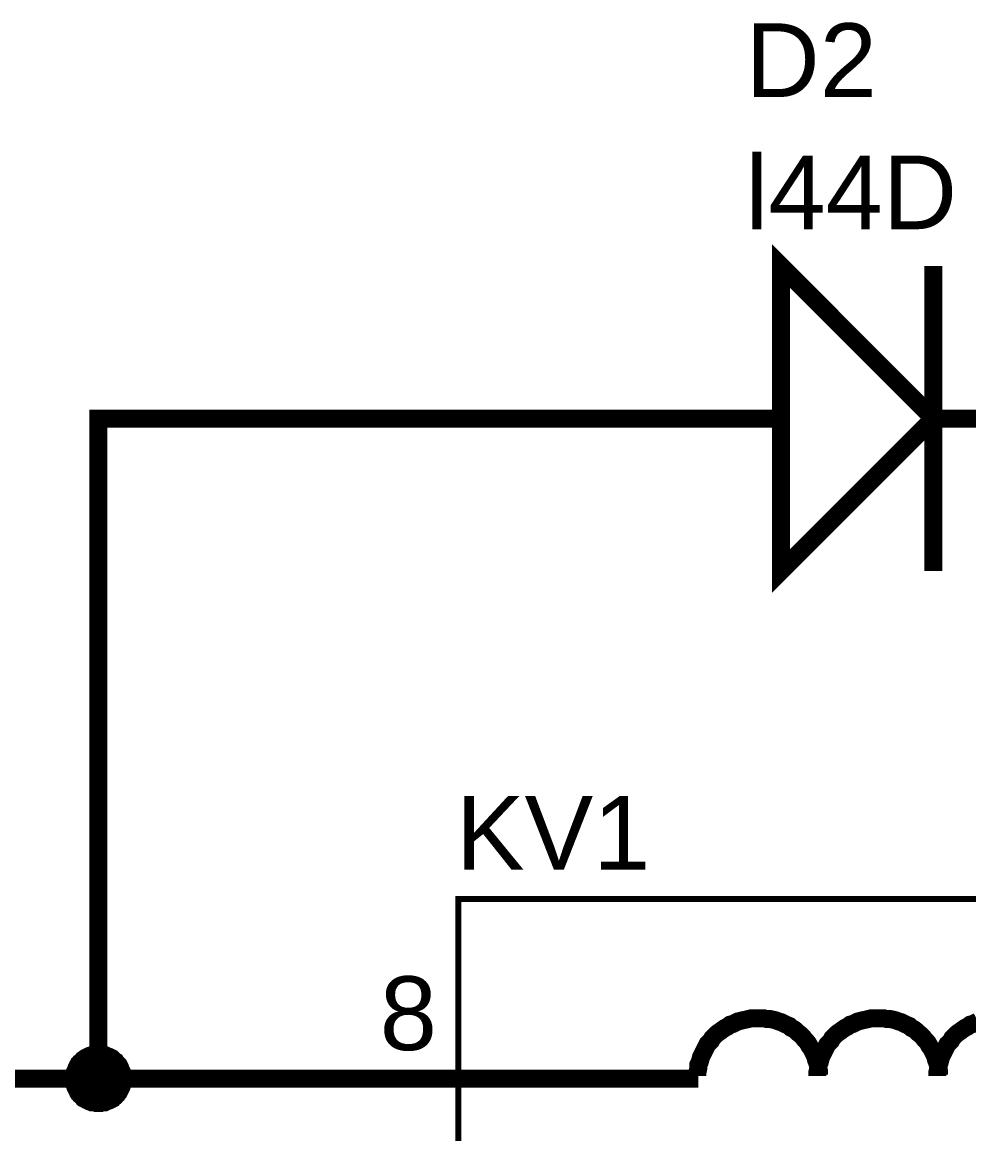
# Model space of a CAD drawing. Header units: millimetres. Extents: x 0 to 594, y 0 to 420.
# Drawn here: x 73.73 to 89.51, y 135.98 to 154.5 of the extents above; entities that cross this region are included whole.
import ezdxf

# ---------------------------------------------------------------- set-up
doc = ezdxf.new("R2010")
doc.units = ezdxf.units.MM
doc.layers.add('Sheet', color=255, linetype='Continuous')
doc.styles.get("Standard").update_dxf_attribs({"font": 'arial.ttf'})

msp = doc.modelspace()

# ---------------------------------------------------------------- linework, layer by layer
at = {"layer": 'Sheet', "color": 0}
for points, const_width in [([(86.378, 145.355), (88.918, 147.895), (86.378, 150.435), (86.378, 145.355)], 0.3), ([(86.378, 145.355), (88.918, 147.895), (86.378, 150.435), (86.378, 145.355)], 0.0991), ([(81.002, 139.894), (81.002, 120.897), (94.993, 120.897), (94.993, 139.894), (81.002, 139.894), (81.002, 139.894)], 0.0991), ([(81.002, 139.894), (94.993, 139.894), (94.993, 120.897), (81.002, 120.897), (81.002, 139.894)], 0.0991)]:
    msp.add_lwpolyline(points, close=True, dxfattribs=dict(at, const_width=const_width))
for points, const_width in [([(88.918, 150.435), (88.918, 145.355)], 0.3), ([(75.001, 136.899), (75.001, 147.895), (81.298, 147.895)], 0.3), ([(86.378, 147.895), (81.298, 147.895)], 0.3), ([(88.918, 147.895), (93.998, 147.895)], 0.3), ([(85.934, 137.904), (85.881, 137.904), (85.838, 137.894), (85.796, 137.883), (85.743, 137.873), (85.701, 137.862), (85.658, 137.852), (85.616, 137.83), (85.574, 137.809), (85.531, 137.799), (85.489, 137.767), (85.447, 137.746), (85.415, 137.725), (85.373, 137.693), (85.341, 137.672), (85.299, 137.64), (85.267, 137.608), (85.235, 137.576), (85.214, 137.534), (85.182, 137.502), (85.15, 137.471), (85.129, 137.428), (85.108, 137.386), (85.087, 137.344), (85.066, 137.301), (85.045, 137.259), (85.034, 137.217), (85.023, 137.174), (85.002, 137.132), (85.002, 137.079), (84.992, 137.037), (84.981, 136.994), (84.981, 136.941)], 0.3), ([(87.013, 136.963), (87.013, 137.015), (87.002, 137.068), (86.992, 137.121), (86.981, 137.164), (86.96, 137.217), (86.95, 137.259), (86.928, 137.312), (86.907, 137.354), (86.886, 137.396), (86.854, 137.439), (86.833, 137.481), (86.801, 137.523), (86.77, 137.555), (86.738, 137.598), (86.706, 137.629), (86.664, 137.661), (86.632, 137.693), (86.59, 137.725), (86.547, 137.746), (86.516, 137.777), (86.463, 137.799), (86.42, 137.82), (86.378, 137.841), (86.336, 137.852), (86.283, 137.873), (86.24, 137.883), (86.188, 137.894), (86.135, 137.894), (86.092, 137.904), (86.039, 137.904), (85.986, 137.904), (85.934, 137.904)], 0.3), ([(87.934, 137.904), (87.881, 137.904), (87.839, 137.894), (87.796, 137.883), (87.743, 137.873), (87.701, 137.862), (87.659, 137.852), (87.616, 137.83), (87.574, 137.809), (87.532, 137.799), (87.489, 137.767), (87.447, 137.746), (87.415, 137.725), (87.373, 137.693), (87.341, 137.672), (87.299, 137.64), (87.267, 137.608), (87.235, 137.576), (87.214, 137.534), (87.182, 137.502), (87.151, 137.471), (87.129, 137.428), (87.108, 137.386), (87.087, 137.344), (87.066, 137.301), (87.045, 137.259), (87.034, 137.217), (87.024, 137.174), (87.002, 137.132), (87.002, 137.079), (86.992, 137.037), (86.981, 136.994), (86.981, 136.941)], 0.3), ([(89.013, 136.963), (89.013, 137.015), (89.003, 137.068), (88.992, 137.121), (88.981, 137.164), (88.96, 137.217), (88.95, 137.259), (88.929, 137.312), (88.907, 137.354), (88.886, 137.396), (88.854, 137.439), (88.833, 137.481), (88.802, 137.523), (88.77, 137.555), (88.738, 137.598), (88.706, 137.629), (88.664, 137.661), (88.632, 137.693), (88.59, 137.725), (88.548, 137.746), (88.516, 137.777), (88.463, 137.799), (88.421, 137.82), (88.378, 137.841), (88.336, 137.852), (88.283, 137.873), (88.241, 137.883), (88.188, 137.894), (88.135, 137.894), (88.093, 137.904), (88.04, 137.904), (87.987, 137.904), (87.934, 137.904)], 0.3), ([(89.659, 137.852), (89.616, 137.83), (89.574, 137.809), (89.532, 137.799), (89.489, 137.767), (89.447, 137.746), (89.415, 137.725), (89.373, 137.693), (89.341, 137.672), (89.299, 137.64), (89.267, 137.608), (89.235, 137.576), (89.214, 137.534), (89.183, 137.502), (89.151, 137.471), (89.13, 137.428), (89.108, 137.386), (89.087, 137.344), (89.066, 137.301), (89.045, 137.259), (89.034, 137.217), (89.024, 137.174), (89.003, 137.132), (89.003, 137.079), (88.992, 137.037), (88.981, 136.994), (88.981, 136.941)], 0.3), ([(74.493, 136.899), (74.493, 136.92), (74.493, 136.952), (74.504, 136.973), (74.504, 137.005), (74.504, 137.026), (74.515, 137.047), (74.525, 137.068), (74.536, 137.09), (74.546, 137.121), (74.557, 137.142), (74.567, 137.164), (74.578, 137.185), (74.589, 137.206), (74.61, 137.217), (74.62, 137.238), (74.642, 137.259), (74.663, 137.269), (74.673, 137.291), (74.694, 137.301), (74.716, 137.322), (74.737, 137.333), (74.758, 137.344), (74.779, 137.354), (74.8, 137.365), (74.821, 137.375), (74.853, 137.386), (74.874, 137.386), (74.896, 137.396), (74.927, 137.396), (74.948, 137.407), (74.97, 137.407), (75.001, 137.407)], 0.0991), ([(74.493, 136.899), (74.493, 136.92), (74.493, 136.952), (74.504, 136.973), (74.504, 137.005), (74.504, 137.026), (74.515, 137.047), (74.525, 137.068), (74.536, 137.09), (74.546, 137.121), (74.557, 137.142), (74.567, 137.164), (74.578, 137.185), (74.589, 137.206), (74.61, 137.217), (74.62, 137.238), (74.642, 137.259), (74.663, 137.269), (74.673, 137.291), (74.694, 137.301), (74.716, 137.322), (74.737, 137.333), (74.758, 137.344), (74.779, 137.354), (74.8, 137.365), (74.821, 137.375), (74.853, 137.386), (74.874, 137.386), (74.896, 137.396), (74.927, 137.396), (74.948, 137.407), (74.97, 137.407), (75.001, 137.407)], 0.0991), ([(74.493, 136.899), (74.493, 136.92), (74.493, 136.952), (74.504, 136.973), (74.504, 137.005), (74.504, 137.026), (74.515, 137.047), (74.525, 137.068), (74.536, 137.09), (74.546, 137.121), (74.557, 137.142), (74.567, 137.164), (74.578, 137.185), (74.589, 137.206), (74.61, 137.217), (74.62, 137.238), (74.642, 137.259), (74.663, 137.269), (74.673, 137.291), (74.694, 137.301), (74.716, 137.322), (74.737, 137.333), (74.758, 137.344), (74.779, 137.354), (74.8, 137.365), (74.821, 137.375), (74.853, 137.386), (74.874, 137.386), (74.896, 137.396), (74.927, 137.396), (74.948, 137.407), (74.97, 137.407), (75.001, 137.407)], 0.0991), ([(74.493, 136.899), (74.493, 136.92), (74.493, 136.952), (74.504, 136.973), (74.504, 137.005), (74.504, 137.026), (74.515, 137.047), (74.525, 137.068), (74.536, 137.09), (74.546, 137.121), (74.557, 137.142), (74.567, 137.164), (74.578, 137.185), (74.589, 137.206), (74.61, 137.217), (74.62, 137.238), (74.642, 137.259), (74.663, 137.269), (74.673, 137.291), (74.694, 137.301), (74.716, 137.322), (74.737, 137.333), (74.758, 137.344), (74.779, 137.354), (74.8, 137.365), (74.821, 137.375), (74.853, 137.386), (74.874, 137.386), (74.896, 137.396), (74.927, 137.396), (74.948, 137.407), (74.97, 137.407), (75.001, 137.407)], 0.0991), ([(74.493, 136.899), (74.493, 136.92), (74.493, 136.952), (74.504, 136.973), (74.504, 137.005), (74.504, 137.026), (74.515, 137.047), (74.525, 137.068), (74.536, 137.09), (74.546, 137.121), (74.557, 137.142), (74.567, 137.164), (74.578, 137.185), (74.589, 137.206), (74.61, 137.217), (74.62, 137.238), (74.642, 137.259), (74.663, 137.269), (74.673, 137.291), (74.694, 137.301), (74.716, 137.322), (74.737, 137.333), (74.758, 137.344), (74.779, 137.354), (74.8, 137.365), (74.821, 137.375), (74.853, 137.386), (74.874, 137.386), (74.896, 137.396), (74.927, 137.396), (74.948, 137.407), (74.97, 137.407), (75.001, 137.407)], 0.0991), ([(74.493, 136.899), (74.493, 136.92), (74.493, 136.952), (74.504, 136.973), (74.504, 137.005), (74.504, 137.026), (74.515, 137.047), (74.525, 137.068), (74.536, 137.09), (74.546, 137.121), (74.557, 137.142), (74.567, 137.164), (74.578, 137.185), (74.589, 137.206), (74.61, 137.217), (74.62, 137.238), (74.642, 137.259), (74.663, 137.269), (74.673, 137.291), (74.694, 137.301), (74.716, 137.322), (74.737, 137.333), (74.758, 137.344), (74.779, 137.354), (74.8, 137.365), (74.821, 137.375), (74.853, 137.386), (74.874, 137.386), (74.896, 137.396), (74.927, 137.396), (74.948, 137.407), (74.97, 137.407), (75.001, 137.407)], 0.0991), ([(74.493, 136.899), (74.493, 136.92), (74.493, 136.952), (74.504, 136.973), (74.504, 137.005), (74.504, 137.026), (74.515, 137.047), (74.525, 137.068), (74.536, 137.09), (74.546, 137.121), (74.557, 137.142), (74.567, 137.164), (74.578, 137.185), (74.589, 137.206), (74.61, 137.217), (74.62, 137.238), (74.642, 137.259), (74.663, 137.269), (74.673, 137.291), (74.694, 137.301), (74.716, 137.322), (74.737, 137.333), (74.758, 137.344), (74.779, 137.354), (74.8, 137.365), (74.821, 137.375), (74.853, 137.386), (74.874, 137.386), (74.896, 137.396), (74.927, 137.396), (74.948, 137.407), (74.97, 137.407), (75.001, 137.407)], 0.0991), ([(74.493, 136.899), (74.493, 136.92), (74.493, 136.952), (74.504, 136.973), (74.504, 137.005), (74.504, 137.026), (74.515, 137.047), (74.525, 137.068), (74.536, 137.09), (74.546, 137.121), (74.557, 137.142), (74.567, 137.164), (74.578, 137.185), (74.589, 137.206), (74.61, 137.217), (74.62, 137.238), (74.642, 137.259), (74.663, 137.269), (74.673, 137.291), (74.694, 137.301), (74.716, 137.322), (74.737, 137.333), (74.758, 137.344), (74.779, 137.354), (74.8, 137.365), (74.821, 137.375), (74.853, 137.386), (74.874, 137.386), (74.896, 137.396), (74.927, 137.396), (74.948, 137.407), (74.97, 137.407), (75.001, 137.407)], 0.0991), ([(75.001, 137.407), (75.001, 137.407)], 0.0991), ([(75.001, 137.407), (75.023, 137.407), (75.054, 137.407), (75.075, 137.396), (75.107, 137.396), (75.128, 137.386), (75.15, 137.386), (75.171, 137.375), (75.192, 137.365), (75.224, 137.354), (75.245, 137.344), (75.266, 137.333), (75.287, 137.322), (75.308, 137.301), (75.319, 137.291), (75.34, 137.269), (75.361, 137.259), (75.372, 137.238), (75.393, 137.217), (75.404, 137.206), (75.425, 137.185), (75.435, 137.164), (75.446, 137.142), (75.456, 137.121), (75.467, 137.09), (75.478, 137.068), (75.488, 137.047), (75.488, 137.026), (75.499, 137.005), (75.499, 136.973), (75.509, 136.952), (75.509, 136.92), (75.509, 136.899)], 0.0991), ([(75.001, 137.407), (75.001, 137.407)], 0.0991), ([(75.001, 137.407), (75.023, 137.407), (75.054, 137.407), (75.075, 137.396), (75.107, 137.396), (75.128, 137.386), (75.15, 137.386), (75.171, 137.375), (75.192, 137.365), (75.224, 137.354), (75.245, 137.344), (75.266, 137.333), (75.287, 137.322), (75.308, 137.301), (75.319, 137.291), (75.34, 137.269), (75.361, 137.259), (75.372, 137.238), (75.393, 137.217), (75.404, 137.206), (75.425, 137.185), (75.435, 137.164), (75.446, 137.142), (75.456, 137.121), (75.467, 137.09), (75.478, 137.068), (75.488, 137.047), (75.488, 137.026), (75.499, 137.005), (75.499, 136.973), (75.509, 136.952), (75.509, 136.92), (75.509, 136.899)], 0.0991), ([(75.001, 137.407), (75.001, 137.407)], 0.0991), ([(75.001, 137.407), (75.023, 137.407), (75.054, 137.407), (75.075, 137.396), (75.107, 137.396), (75.128, 137.386), (75.15, 137.386), (75.171, 137.375), (75.192, 137.365), (75.224, 137.354), (75.245, 137.344), (75.266, 137.333), (75.287, 137.322), (75.308, 137.301), (75.319, 137.291), (75.34, 137.269), (75.361, 137.259), (75.372, 137.238), (75.393, 137.217), (75.404, 137.206), (75.425, 137.185), (75.435, 137.164), (75.446, 137.142), (75.456, 137.121), (75.467, 137.09), (75.478, 137.068), (75.488, 137.047), (75.488, 137.026), (75.499, 137.005), (75.499, 136.973), (75.509, 136.952), (75.509, 136.92), (75.509, 136.899)], 0.0991), ([(75.001, 137.407), (75.001, 137.407)], 0.0991), ([(75.001, 137.407), (75.023, 137.407), (75.054, 137.407), (75.075, 137.396), (75.107, 137.396), (75.128, 137.386), (75.15, 137.386), (75.171, 137.375), (75.192, 137.365), (75.224, 137.354), (75.245, 137.344), (75.266, 137.333), (75.287, 137.322), (75.308, 137.301), (75.319, 137.291), (75.34, 137.269), (75.361, 137.259), (75.372, 137.238), (75.393, 137.217), (75.404, 137.206), (75.425, 137.185), (75.435, 137.164), (75.446, 137.142), (75.456, 137.121), (75.467, 137.09), (75.478, 137.068), (75.488, 137.047), (75.488, 137.026), (75.499, 137.005), (75.499, 136.973), (75.509, 136.952), (75.509, 136.92), (75.509, 136.899)], 0.0991), ([(75.001, 137.407), (75.001, 137.407)], 0.0991), ([(75.001, 137.407), (75.023, 137.407), (75.054, 137.407), (75.075, 137.396), (75.107, 137.396), (75.128, 137.386), (75.15, 137.386), (75.171, 137.375), (75.192, 137.365), (75.224, 137.354), (75.245, 137.344), (75.266, 137.333), (75.287, 137.322), (75.308, 137.301), (75.319, 137.291), (75.34, 137.269), (75.361, 137.259), (75.372, 137.238), (75.393, 137.217), (75.404, 137.206), (75.425, 137.185), (75.435, 137.164), (75.446, 137.142), (75.456, 137.121), (75.467, 137.09), (75.478, 137.068), (75.488, 137.047), (75.488, 137.026), (75.499, 137.005), (75.499, 136.973), (75.509, 136.952), (75.509, 136.92), (75.509, 136.899)], 0.0991), ([(75.001, 137.407), (75.001, 137.407)], 0.0991), ([(75.001, 137.407), (75.023, 137.407), (75.054, 137.407), (75.075, 137.396), (75.107, 137.396), (75.128, 137.386), (75.15, 137.386), (75.171, 137.375), (75.192, 137.365), (75.224, 137.354), (75.245, 137.344), (75.266, 137.333), (75.287, 137.322), (75.308, 137.301), (75.319, 137.291), (75.34, 137.269), (75.361, 137.259), (75.372, 137.238), (75.393, 137.217), (75.404, 137.206), (75.425, 137.185), (75.435, 137.164), (75.446, 137.142), (75.456, 137.121), (75.467, 137.09), (75.478, 137.068), (75.488, 137.047), (75.488, 137.026), (75.499, 137.005), (75.499, 136.973), (75.509, 136.952), (75.509, 136.92), (75.509, 136.899)], 0.0991), ([(75.001, 137.407), (75.001, 137.407)], 0.0991), ([(75.001, 137.407), (75.023, 137.407), (75.054, 137.407), (75.075, 137.396), (75.107, 137.396), (75.128, 137.386), (75.15, 137.386), (75.171, 137.375), (75.192, 137.365), (75.224, 137.354), (75.245, 137.344), (75.266, 137.333), (75.287, 137.322), (75.308, 137.301), (75.319, 137.291), (75.34, 137.269), (75.361, 137.259), (75.372, 137.238), (75.393, 137.217), (75.404, 137.206), (75.425, 137.185), (75.435, 137.164), (75.446, 137.142), (75.456, 137.121), (75.467, 137.09), (75.478, 137.068), (75.488, 137.047), (75.488, 137.026), (75.499, 137.005), (75.499, 136.973), (75.509, 136.952), (75.509, 136.92), (75.509, 136.899)], 0.0991), ([(75.001, 137.407), (75.001, 137.407)], 0.0991), ([(75.001, 137.407), (75.023, 137.407), (75.054, 137.407), (75.075, 137.396), (75.107, 137.396), (75.128, 137.386), (75.15, 137.386), (75.171, 137.375), (75.192, 137.365), (75.224, 137.354), (75.245, 137.344), (75.266, 137.333), (75.287, 137.322), (75.308, 137.301), (75.319, 137.291), (75.34, 137.269), (75.361, 137.259), (75.372, 137.238), (75.393, 137.217), (75.404, 137.206), (75.425, 137.185), (75.435, 137.164), (75.446, 137.142), (75.456, 137.121), (75.467, 137.09), (75.478, 137.068), (75.488, 137.047), (75.488, 137.026), (75.499, 137.005), (75.499, 136.973), (75.509, 136.952), (75.509, 136.92), (75.509, 136.899)], 0.0991), ([(79.997, 136.899), (75.001, 136.899), (44.004, 136.899)], 0.3), ([(81.997, 136.899), (79.997, 136.899)], 0.3), ([(81.997, 136.899), (85.002, 136.899)], 0.3), ([(75.001, 136.391), (74.97, 136.391), (74.948, 136.391), (74.927, 136.402), (74.896, 136.402), (74.874, 136.402), (74.853, 136.412), (74.821, 136.423), (74.8, 136.433), (74.779, 136.444), (74.758, 136.454), (74.737, 136.465), (74.716, 136.476), (74.694, 136.486), (74.673, 136.507), (74.663, 136.518), (74.642, 136.539), (74.62, 136.56), (74.61, 136.571), (74.589, 136.592), (74.578, 136.613), (74.567, 136.634), (74.557, 136.656), (74.546, 136.677), (74.536, 136.698), (74.525, 136.719), (74.515, 136.751), (74.504, 136.772), (74.504, 136.793), (74.504, 136.825), (74.493, 136.846), (74.493, 136.867), (74.493, 136.899)], 0.0991), ([(74.493, 136.899), (74.493, 136.899)], 0.0991), ([(75.001, 136.391), (74.97, 136.391), (74.948, 136.391), (74.927, 136.402), (74.896, 136.402), (74.874, 136.402), (74.853, 136.412), (74.821, 136.423), (74.8, 136.433), (74.779, 136.444), (74.758, 136.454), (74.737, 136.465), (74.716, 136.476), (74.694, 136.486), (74.673, 136.507), (74.663, 136.518), (74.642, 136.539), (74.62, 136.56), (74.61, 136.571), (74.589, 136.592), (74.578, 136.613), (74.567, 136.634), (74.557, 136.656), (74.546, 136.677), (74.536, 136.698), (74.525, 136.719), (74.515, 136.751), (74.504, 136.772), (74.504, 136.793), (74.504, 136.825), (74.493, 136.846), (74.493, 136.867), (74.493, 136.899)], 0.0991), ([(74.493, 136.899), (74.493, 136.899)], 0.0991), ([(75.001, 136.391), (74.97, 136.391), (74.948, 136.391), (74.927, 136.402), (74.896, 136.402), (74.874, 136.402), (74.853, 136.412), (74.821, 136.423), (74.8, 136.433), (74.779, 136.444), (74.758, 136.454), (74.737, 136.465), (74.716, 136.476), (74.694, 136.486), (74.673, 136.507), (74.663, 136.518), (74.642, 136.539), (74.62, 136.56), (74.61, 136.571), (74.589, 136.592), (74.578, 136.613), (74.567, 136.634), (74.557, 136.656), (74.546, 136.677), (74.536, 136.698), (74.525, 136.719), (74.515, 136.751), (74.504, 136.772), (74.504, 136.793), (74.504, 136.825), (74.493, 136.846), (74.493, 136.867), (74.493, 136.899)], 0.0991), ([(74.493, 136.899), (74.493, 136.899)], 0.0991), ([(75.001, 136.391), (74.97, 136.391), (74.948, 136.391), (74.927, 136.402), (74.896, 136.402), (74.874, 136.402), (74.853, 136.412), (74.821, 136.423), (74.8, 136.433), (74.779, 136.444), (74.758, 136.454), (74.737, 136.465), (74.716, 136.476), (74.694, 136.486), (74.673, 136.507), (74.663, 136.518), (74.642, 136.539), (74.62, 136.56), (74.61, 136.571), (74.589, 136.592), (74.578, 136.613), (74.567, 136.634), (74.557, 136.656), (74.546, 136.677), (74.536, 136.698), (74.525, 136.719), (74.515, 136.751), (74.504, 136.772), (74.504, 136.793), (74.504, 136.825), (74.493, 136.846), (74.493, 136.867), (74.493, 136.899)], 0.0991), ([(74.493, 136.899), (74.493, 136.899)], 0.0991), ([(75.001, 136.391), (74.97, 136.391), (74.948, 136.391), (74.927, 136.402), (74.896, 136.402), (74.874, 136.402), (74.853, 136.412), (74.821, 136.423), (74.8, 136.433), (74.779, 136.444), (74.758, 136.454), (74.737, 136.465), (74.716, 136.476), (74.694, 136.486), (74.673, 136.507), (74.663, 136.518), (74.642, 136.539), (74.62, 136.56), (74.61, 136.571), (74.589, 136.592), (74.578, 136.613), (74.567, 136.634), (74.557, 136.656), (74.546, 136.677), (74.536, 136.698), (74.525, 136.719), (74.515, 136.751), (74.504, 136.772), (74.504, 136.793), (74.504, 136.825), (74.493, 136.846), (74.493, 136.867), (74.493, 136.899)], 0.0991), ([(74.493, 136.899), (74.493, 136.899)], 0.0991), ([(75.001, 136.391), (74.97, 136.391), (74.948, 136.391), (74.927, 136.402), (74.896, 136.402), (74.874, 136.402), (74.853, 136.412), (74.821, 136.423), (74.8, 136.433), (74.779, 136.444), (74.758, 136.454), (74.737, 136.465), (74.716, 136.476), (74.694, 136.486), (74.673, 136.507), (74.663, 136.518), (74.642, 136.539), (74.62, 136.56), (74.61, 136.571), (74.589, 136.592), (74.578, 136.613), (74.567, 136.634), (74.557, 136.656), (74.546, 136.677), (74.536, 136.698), (74.525, 136.719), (74.515, 136.751), (74.504, 136.772), (74.504, 136.793), (74.504, 136.825), (74.493, 136.846), (74.493, 136.867), (74.493, 136.899)], 0.0991), ([(74.493, 136.899), (74.493, 136.899)], 0.0991), ([(75.001, 136.391), (74.97, 136.391), (74.948, 136.391), (74.927, 136.402), (74.896, 136.402), (74.874, 136.402), (74.853, 136.412), (74.821, 136.423), (74.8, 136.433), (74.779, 136.444), (74.758, 136.454), (74.737, 136.465), (74.716, 136.476), (74.694, 136.486), (74.673, 136.507), (74.663, 136.518), (74.642, 136.539), (74.62, 136.56), (74.61, 136.571), (74.589, 136.592), (74.578, 136.613), (74.567, 136.634), (74.557, 136.656), (74.546, 136.677), (74.536, 136.698), (74.525, 136.719), (74.515, 136.751), (74.504, 136.772), (74.504, 136.793), (74.504, 136.825), (74.493, 136.846), (74.493, 136.867), (74.493, 136.899)], 0.0991), ([(74.493, 136.899), (74.493, 136.899)], 0.0991), ([(75.001, 136.391), (74.97, 136.391), (74.948, 136.391), (74.927, 136.402), (74.896, 136.402), (74.874, 136.402), (74.853, 136.412), (74.821, 136.423), (74.8, 136.433), (74.779, 136.444), (74.758, 136.454), (74.737, 136.465), (74.716, 136.476), (74.694, 136.486), (74.673, 136.507), (74.663, 136.518), (74.642, 136.539), (74.62, 136.56), (74.61, 136.571), (74.589, 136.592), (74.578, 136.613), (74.567, 136.634), (74.557, 136.656), (74.546, 136.677), (74.536, 136.698), (74.525, 136.719), (74.515, 136.751), (74.504, 136.772), (74.504, 136.793), (74.504, 136.825), (74.493, 136.846), (74.493, 136.867), (74.493, 136.899)], 0.0991), ([(74.493, 136.899), (74.493, 136.899)], 0.0991), ([(75.509, 136.899), (75.509, 136.867), (75.509, 136.846), (75.499, 136.825), (75.499, 136.793), (75.488, 136.772), (75.488, 136.751), (75.478, 136.719), (75.467, 136.698), (75.456, 136.677), (75.446, 136.656), (75.435, 136.634), (75.425, 136.613), (75.404, 136.592), (75.393, 136.571), (75.372, 136.56), (75.361, 136.539), (75.34, 136.518), (75.319, 136.507), (75.308, 136.486), (75.287, 136.476), (75.266, 136.465), (75.245, 136.454), (75.224, 136.444), (75.192, 136.433), (75.171, 136.423), (75.15, 136.412), (75.128, 136.402), (75.107, 136.402), (75.075, 136.402), (75.054, 136.391), (75.023, 136.391), (75.001, 136.391)], 0.0991), ([(75.509, 136.899), (75.509, 136.867), (75.509, 136.846), (75.499, 136.825), (75.499, 136.793), (75.488, 136.772), (75.488, 136.751), (75.478, 136.719), (75.467, 136.698), (75.456, 136.677), (75.446, 136.656), (75.435, 136.634), (75.425, 136.613), (75.404, 136.592), (75.393, 136.571), (75.372, 136.56), (75.361, 136.539), (75.34, 136.518), (75.319, 136.507), (75.308, 136.486), (75.287, 136.476), (75.266, 136.465), (75.245, 136.454), (75.224, 136.444), (75.192, 136.433), (75.171, 136.423), (75.15, 136.412), (75.128, 136.402), (75.107, 136.402), (75.075, 136.402), (75.054, 136.391), (75.023, 136.391), (75.001, 136.391)], 0.0991), ([(75.509, 136.899), (75.509, 136.867), (75.509, 136.846), (75.499, 136.825), (75.499, 136.793), (75.488, 136.772), (75.488, 136.751), (75.478, 136.719), (75.467, 136.698), (75.456, 136.677), (75.446, 136.656), (75.435, 136.634), (75.425, 136.613), (75.404, 136.592), (75.393, 136.571), (75.372, 136.56), (75.361, 136.539), (75.34, 136.518), (75.319, 136.507), (75.308, 136.486), (75.287, 136.476), (75.266, 136.465), (75.245, 136.454), (75.224, 136.444), (75.192, 136.433), (75.171, 136.423), (75.15, 136.412), (75.128, 136.402), (75.107, 136.402), (75.075, 136.402), (75.054, 136.391), (75.023, 136.391), (75.001, 136.391)], 0.0991), ([(75.509, 136.899), (75.509, 136.867), (75.509, 136.846), (75.499, 136.825), (75.499, 136.793), (75.488, 136.772), (75.488, 136.751), (75.478, 136.719), (75.467, 136.698), (75.456, 136.677), (75.446, 136.656), (75.435, 136.634), (75.425, 136.613), (75.404, 136.592), (75.393, 136.571), (75.372, 136.56), (75.361, 136.539), (75.34, 136.518), (75.319, 136.507), (75.308, 136.486), (75.287, 136.476), (75.266, 136.465), (75.245, 136.454), (75.224, 136.444), (75.192, 136.433), (75.171, 136.423), (75.15, 136.412), (75.128, 136.402), (75.107, 136.402), (75.075, 136.402), (75.054, 136.391), (75.023, 136.391), (75.001, 136.391)], 0.0991), ([(75.509, 136.899), (75.509, 136.867), (75.509, 136.846), (75.499, 136.825), (75.499, 136.793), (75.488, 136.772), (75.488, 136.751), (75.478, 136.719), (75.467, 136.698), (75.456, 136.677), (75.446, 136.656), (75.435, 136.634), (75.425, 136.613), (75.404, 136.592), (75.393, 136.571), (75.372, 136.56), (75.361, 136.539), (75.34, 136.518), (75.319, 136.507), (75.308, 136.486), (75.287, 136.476), (75.266, 136.465), (75.245, 136.454), (75.224, 136.444), (75.192, 136.433), (75.171, 136.423), (75.15, 136.412), (75.128, 136.402), (75.107, 136.402), (75.075, 136.402), (75.054, 136.391), (75.023, 136.391), (75.001, 136.391)], 0.0991), ([(75.509, 136.899), (75.509, 136.867), (75.509, 136.846), (75.499, 136.825), (75.499, 136.793), (75.488, 136.772), (75.488, 136.751), (75.478, 136.719), (75.467, 136.698), (75.456, 136.677), (75.446, 136.656), (75.435, 136.634), (75.425, 136.613), (75.404, 136.592), (75.393, 136.571), (75.372, 136.56), (75.361, 136.539), (75.34, 136.518), (75.319, 136.507), (75.308, 136.486), (75.287, 136.476), (75.266, 136.465), (75.245, 136.454), (75.224, 136.444), (75.192, 136.433), (75.171, 136.423), (75.15, 136.412), (75.128, 136.402), (75.107, 136.402), (75.075, 136.402), (75.054, 136.391), (75.023, 136.391), (75.001, 136.391)], 0.0991), ([(75.509, 136.899), (75.509, 136.867), (75.509, 136.846), (75.499, 136.825), (75.499, 136.793), (75.488, 136.772), (75.488, 136.751), (75.478, 136.719), (75.467, 136.698), (75.456, 136.677), (75.446, 136.656), (75.435, 136.634), (75.425, 136.613), (75.404, 136.592), (75.393, 136.571), (75.372, 136.56), (75.361, 136.539), (75.34, 136.518), (75.319, 136.507), (75.308, 136.486), (75.287, 136.476), (75.266, 136.465), (75.245, 136.454), (75.224, 136.444), (75.192, 136.433), (75.171, 136.423), (75.15, 136.412), (75.128, 136.402), (75.107, 136.402), (75.075, 136.402), (75.054, 136.391), (75.023, 136.391), (75.001, 136.391)], 0.0991), ([(75.509, 136.899), (75.509, 136.867), (75.509, 136.846), (75.499, 136.825), (75.499, 136.793), (75.488, 136.772), (75.488, 136.751), (75.478, 136.719), (75.467, 136.698), (75.456, 136.677), (75.446, 136.656), (75.435, 136.634), (75.425, 136.613), (75.404, 136.592), (75.393, 136.571), (75.372, 136.56), (75.361, 136.539), (75.34, 136.518), (75.319, 136.507), (75.308, 136.486), (75.287, 136.476), (75.266, 136.465), (75.245, 136.454), (75.224, 136.444), (75.192, 136.433), (75.171, 136.423), (75.15, 136.412), (75.128, 136.402), (75.107, 136.402), (75.075, 136.402), (75.054, 136.391), (75.023, 136.391), (75.001, 136.391)], 0.0991), ([(75.509, 136.899), (75.509, 136.899), (75.509, 136.899), (75.509, 136.899), (75.509, 136.899), (75.509, 136.899), (75.509, 136.899), (75.509, 136.899), (75.509, 136.899), (75.509, 136.899), (75.509, 136.899), (75.509, 136.899), (75.509, 136.899), (75.509, 136.899), (75.509, 136.899), (75.509, 136.899), (75.509, 136.899), (75.509, 136.899), (75.509, 136.899), (75.509, 136.899), (75.509, 136.899), (75.509, 136.899), (75.509, 136.899), (75.509, 136.899), (75.509, 136.899), (75.509, 136.899), (75.509, 136.899), (75.509, 136.899), (75.509, 136.899), (75.509, 136.899), (75.509, 136.899), (75.509, 136.899), (75.509, 136.899)], 0.0991), ([(75.509, 136.899), (75.509, 136.899)], 0.0991), ([(75.509, 136.899), (75.509, 136.899), (75.509, 136.899), (75.509, 136.899), (75.509, 136.899), (75.509, 136.899), (75.509, 136.899), (75.509, 136.899), (75.509, 136.899), (75.509, 136.899), (75.509, 136.899), (75.509, 136.899), (75.509, 136.899), (75.509, 136.899), (75.509, 136.899), (75.509, 136.899), (75.509, 136.899), (75.509, 136.899), (75.509, 136.899), (75.509, 136.899), (75.509, 136.899), (75.509, 136.899), (75.509, 136.899), (75.509, 136.899), (75.509, 136.899), (75.509, 136.899), (75.509, 136.899), (75.509, 136.899), (75.509, 136.899), (75.509, 136.899), (75.509, 136.899), (75.509, 136.899), (75.509, 136.899)], 0.0991), ([(75.509, 136.899), (75.509, 136.899)], 0.0991), ([(75.509, 136.899), (75.509, 136.899), (75.509, 136.899), (75.509, 136.899), (75.509, 136.899), (75.509, 136.899), (75.509, 136.899), (75.509, 136.899), (75.509, 136.899), (75.509, 136.899), (75.509, 136.899), (75.509, 136.899), (75.509, 136.899), (75.509, 136.899), (75.509, 136.899), (75.509, 136.899), (75.509, 136.899), (75.509, 136.899), (75.509, 136.899), (75.509, 136.899), (75.509, 136.899), (75.509, 136.899), (75.509, 136.899), (75.509, 136.899), (75.509, 136.899), (75.509, 136.899), (75.509, 136.899), (75.509, 136.899), (75.509, 136.899), (75.509, 136.899), (75.509, 136.899), (75.509, 136.899), (75.509, 136.899)], 0.0991), ([(75.509, 136.899), (75.509, 136.899)], 0.0991), ([(75.509, 136.899), (75.509, 136.899), (75.509, 136.899), (75.509, 136.899), (75.509, 136.899), (75.509, 136.899), (75.509, 136.899), (75.509, 136.899), (75.509, 136.899), (75.509, 136.899), (75.509, 136.899), (75.509, 136.899), (75.509, 136.899), (75.509, 136.899), (75.509, 136.899), (75.509, 136.899), (75.509, 136.899), (75.509, 136.899), (75.509, 136.899), (75.509, 136.899), (75.509, 136.899), (75.509, 136.899), (75.509, 136.899), (75.509, 136.899), (75.509, 136.899), (75.509, 136.899), (75.509, 136.899), (75.509, 136.899), (75.509, 136.899), (75.509, 136.899), (75.509, 136.899), (75.509, 136.899), (75.509, 136.899)], 0.0991), ([(75.509, 136.899), (75.509, 136.899)], 0.0991), ([(75.509, 136.899), (75.509, 136.899), (75.509, 136.899), (75.509, 136.899), (75.509, 136.899), (75.509, 136.899), (75.509, 136.899), (75.509, 136.899), (75.509, 136.899), (75.509, 136.899), (75.509, 136.899), (75.509, 136.899), (75.509, 136.899), (75.509, 136.899), (75.509, 136.899), (75.509, 136.899), (75.509, 136.899), (75.509, 136.899), (75.509, 136.899), (75.509, 136.899), (75.509, 136.899), (75.509, 136.899), (75.509, 136.899), (75.509, 136.899), (75.509, 136.899), (75.509, 136.899), (75.509, 136.899), (75.509, 136.899), (75.509, 136.899), (75.509, 136.899), (75.509, 136.899), (75.509, 136.899), (75.509, 136.899)], 0.0991), ([(75.509, 136.899), (75.509, 136.899)], 0.0991), ([(75.509, 136.899), (75.509, 136.899), (75.509, 136.899), (75.509, 136.899), (75.509, 136.899), (75.509, 136.899), (75.509, 136.899), (75.509, 136.899), (75.509, 136.899), (75.509, 136.899), (75.509, 136.899), (75.509, 136.899), (75.509, 136.899), (75.509, 136.899), (75.509, 136.899), (75.509, 136.899), (75.509, 136.899), (75.509, 136.899), (75.509, 136.899), (75.509, 136.899), (75.509, 136.899), (75.509, 136.899), (75.509, 136.899), (75.509, 136.899), (75.509, 136.899), (75.509, 136.899), (75.509, 136.899), (75.509, 136.899), (75.509, 136.899), (75.509, 136.899), (75.509, 136.899), (75.509, 136.899), (75.509, 136.899)], 0.0991), ([(75.509, 136.899), (75.509, 136.899)], 0.0991), ([(75.509, 136.899), (75.509, 136.899), (75.509, 136.899), (75.509, 136.899), (75.509, 136.899), (75.509, 136.899), (75.509, 136.899), (75.509, 136.899), (75.509, 136.899), (75.509, 136.899), (75.509, 136.899), (75.509, 136.899), (75.509, 136.899), (75.509, 136.899), (75.509, 136.899), (75.509, 136.899), (75.509, 136.899), (75.509, 136.899), (75.509, 136.899), (75.509, 136.899), (75.509, 136.899), (75.509, 136.899), (75.509, 136.899), (75.509, 136.899), (75.509, 136.899), (75.509, 136.899), (75.509, 136.899), (75.509, 136.899), (75.509, 136.899), (75.509, 136.899), (75.509, 136.899), (75.509, 136.899), (75.509, 136.899)], 0.0991), ([(75.509, 136.899), (75.509, 136.899)], 0.0991), ([(75.509, 136.899), (75.509, 136.899), (75.509, 136.899), (75.509, 136.899), (75.509, 136.899), (75.509, 136.899), (75.509, 136.899), (75.509, 136.899), (75.509, 136.899), (75.509, 136.899), (75.509, 136.899), (75.509, 136.899), (75.509, 136.899), (75.509, 136.899), (75.509, 136.899), (75.509, 136.899), (75.509, 136.899), (75.509, 136.899), (75.509, 136.899), (75.509, 136.899), (75.509, 136.899), (75.509, 136.899), (75.509, 136.899), (75.509, 136.899), (75.509, 136.899), (75.509, 136.899), (75.509, 136.899), (75.509, 136.899), (75.509, 136.899), (75.509, 136.899), (75.509, 136.899), (75.509, 136.899), (75.509, 136.899)], 0.0991), ([(75.509, 136.899), (75.509, 136.899)], 0.0991)]:
    msp.add_lwpolyline(points, dxfattribs=dict(at, const_width=const_width))
at = {"layer": 'Sheet', "color": 0, "const_width": 0.508}
msp.add_lwpolyline([(74.725, 136.9, 1), (75.233, 136.9, 1)], format="xyb", close=True, dxfattribs=at)

# ---------------------------------------------------------------- texts
at = {"layer": 'Sheet', "color": 0}
for s, height, p in [('D2', 1.2277, (85.785, 153.251)), ('l44D', 1.2277, (85.785, 151.049)), ('KV1', 1.2277, (80.96, 140.381)), ('8', 1.228, (79.69, 137.375))]:
    msp.add_text(s, height=height, dxfattribs=at).set_placement(p)

doc.saveas('drawing.dxf')
